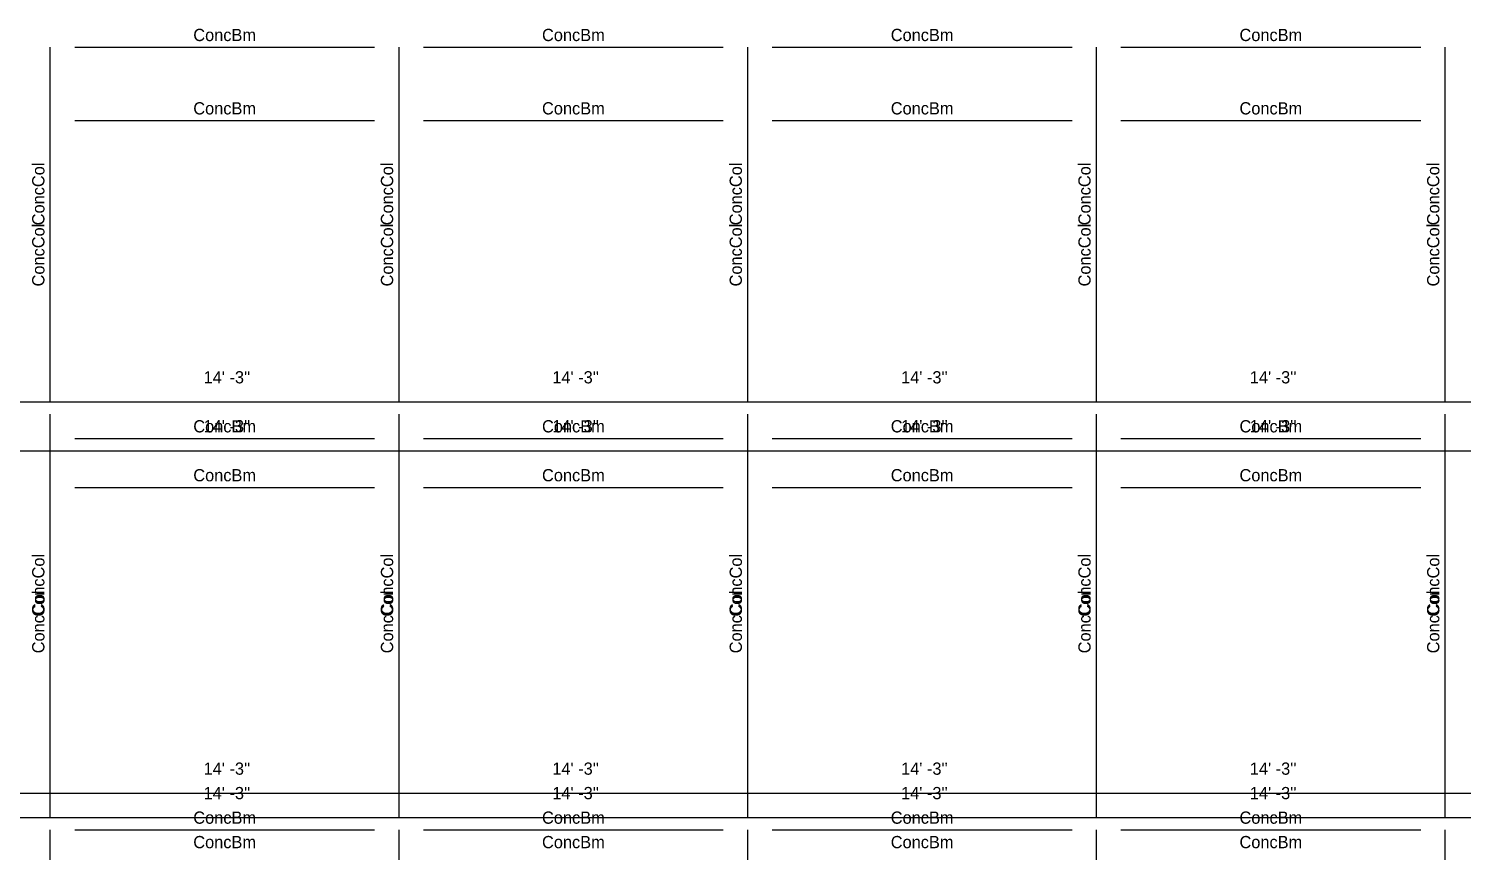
# Model space of a CAD drawing. Extents: x -38 to 2998, y -195 to 11529.
# Drawn here: x 734 to 1437, y 181 to 585 of the extents above; entities that cross this region are included whole.
import ezdxf
from ezdxf.enums import TextEntityAlignment as Align

# ---------------------------------------------------------------- set-up
doc = ezdxf.new("R2010")
doc.units = 0
doc.header["$MEASUREMENT"] = 0
doc.layers.get('0').update_dxf_attribs({"linetype": 'CONTINUOUS'})
for name, color, linetype in [('CENTERLINES', 7, 'CONTINUOUS'), ('DIMENSIONS', 4, 'CONTINUOUS'), ('TEXT', 5, 'CONTINUOUS')]:
    doc.layers.add(name, color=color, linetype=linetype)
doc.dimstyles.get("Standard").update_dxf_attribs({"dimtxt": 0.18, "dimasz": 0.18, "dimexe": 0.18, "dimexo": 0.0625, "dimgap": 0.09, "dimtad": 0, "dimtih": 1, "dimtoh": 1, "dimdec": 4, "dimzin": 0, "dimtxsty": 'STANDARD', "dimcen": 0.09, "dimazin": 3, "dimtfac": 1, "dimtdec": 4, "dimtofl": 0, "dimtmove": 0, "dimatfit": 3, "dimtolj": 1, "dimtzin": 0})

# ---------------------------------------------------------------- blocks, each defined once
blk = doc.blocks.new('*D3385')
at = {"color": 1, "linetype": 'BYBLOCK'}
for points in [[(578.73, 214.77), (577.67, 213.71), (570.25, 206.29), (569.19, 205.23)], [(749.73, 214.77), (748.67, 213.71), (741.25, 206.29), (740.19, 205.23)]]:
    blk.add_solid(points, dxfattribs=at)
at = {"layer": 'DIMENSIONS', "color": 9, "linetype": 'BYBLOCK'}
for p, q in [((573.96, 210), (573.96, 228)), ((744.96, 210), (744.96, 228))]:
    blk.add_line(p, q, dxfattribs=at)
at = {"layer": 'DIMENSIONS', "color": 0, "linetype": 'BYBLOCK'}
blk.add_line((573.96, 210), (744.96, 210), dxfattribs=at)
at = {"layer": 'DIMENSIONS', "color": 0, "linetype": 'BYBLOCK', "insert": (659.46, 222), "char_height": 6, "attachment_point": 5}
blk.add_mtext("\\A1; 14' -3''", dxfattribs=at)
blk = doc.blocks.new('*D3386')
at = {"color": 1, "linetype": 'BYBLOCK'}
for points in [[(749.73, 214.77), (748.67, 213.71), (741.25, 206.29), (740.19, 205.23)], [(920.73, 214.77), (919.67, 213.71), (912.25, 206.29), (911.19, 205.23)]]:
    blk.add_solid(points, dxfattribs=at)
at = {"layer": 'DIMENSIONS', "color": 9, "linetype": 'BYBLOCK'}
for p, q in [((744.96, 210), (744.96, 228)), ((915.96, 210), (915.96, 228))]:
    blk.add_line(p, q, dxfattribs=at)
at = {"layer": 'DIMENSIONS', "color": 0, "linetype": 'BYBLOCK'}
blk.add_line((744.96, 210), (915.96, 210), dxfattribs=at)
at = {"layer": 'DIMENSIONS', "color": 0, "linetype": 'BYBLOCK', "insert": (830.46, 222), "char_height": 6, "attachment_point": 5}
blk.add_mtext("\\A1; 14' -3''", dxfattribs=at)
blk = doc.blocks.new('*D3387')
at = {"color": 1, "linetype": 'BYBLOCK'}
for points in [[(920.73, 214.77), (919.67, 213.71), (912.25, 206.29), (911.19, 205.23)], [(1091.73, 214.77), (1090.67, 213.71), (1083.25, 206.29), (1082.19, 205.23)]]:
    blk.add_solid(points, dxfattribs=at)
at = {"layer": 'DIMENSIONS', "color": 9, "linetype": 'BYBLOCK'}
for p, q in [((915.96, 210), (915.96, 228)), ((1086.96, 210), (1086.96, 228))]:
    blk.add_line(p, q, dxfattribs=at)
at = {"layer": 'DIMENSIONS', "color": 0, "linetype": 'BYBLOCK'}
blk.add_line((915.96, 210), (1086.96, 210), dxfattribs=at)
at = {"layer": 'DIMENSIONS', "color": 0, "linetype": 'BYBLOCK', "insert": (1001.46, 222), "char_height": 6, "attachment_point": 5}
blk.add_mtext("\\A1; 14' -3''", dxfattribs=at)
blk = doc.blocks.new('*D3388')
at = {"color": 1, "linetype": 'BYBLOCK'}
for points in [[(1091.73, 214.77), (1090.67, 213.71), (1083.25, 206.29), (1082.19, 205.23)], [(1262.73, 214.77), (1261.67, 213.71), (1254.25, 206.29), (1253.19, 205.23)]]:
    blk.add_solid(points, dxfattribs=at)
at = {"layer": 'DIMENSIONS', "color": 9, "linetype": 'BYBLOCK'}
for p, q in [((1086.96, 210), (1086.96, 228)), ((1257.96, 210), (1257.96, 228))]:
    blk.add_line(p, q, dxfattribs=at)
at = {"layer": 'DIMENSIONS', "color": 0, "linetype": 'BYBLOCK'}
blk.add_line((1086.96, 210), (1257.96, 210), dxfattribs=at)
at = {"layer": 'DIMENSIONS', "color": 0, "linetype": 'BYBLOCK', "insert": (1172.46, 222), "char_height": 6, "attachment_point": 5}
blk.add_mtext("\\A1; 14' -3''", dxfattribs=at)
blk = doc.blocks.new('*D3389')
at = {"color": 1, "linetype": 'BYBLOCK'}
for points in [[(1262.73, 214.77), (1261.67, 213.71), (1254.25, 206.29), (1253.19, 205.23)], [(1433.73, 214.77), (1432.67, 213.71), (1425.25, 206.29), (1424.19, 205.23)]]:
    blk.add_solid(points, dxfattribs=at)
at = {"layer": 'DIMENSIONS', "color": 9, "linetype": 'BYBLOCK'}
for p, q in [((1257.96, 210), (1257.96, 228)), ((1428.96, 210), (1428.96, 228))]:
    blk.add_line(p, q, dxfattribs=at)
at = {"layer": 'DIMENSIONS', "color": 0, "linetype": 'BYBLOCK'}
blk.add_line((1257.96, 210), (1428.96, 210), dxfattribs=at)
at = {"layer": 'DIMENSIONS', "color": 0, "linetype": 'BYBLOCK', "insert": (1343.46, 222), "char_height": 6, "attachment_point": 5}
blk.add_mtext("\\A1; 14' -3''", dxfattribs=at)
blk = doc.blocks.new('*D3390')
at = {"color": 1, "linetype": 'BYBLOCK'}
for points in [[(1433.73, 214.77), (1432.67, 213.71), (1425.25, 206.29), (1424.19, 205.23)], [(1604.73, 214.77), (1603.67, 213.71), (1596.25, 206.29), (1595.19, 205.23)]]:
    blk.add_solid(points, dxfattribs=at)
at = {"layer": 'DIMENSIONS', "color": 9, "linetype": 'BYBLOCK'}
for p, q in [((1428.96, 210), (1428.96, 228)), ((1599.96, 210), (1599.96, 228))]:
    blk.add_line(p, q, dxfattribs=at)
at = {"layer": 'DIMENSIONS', "color": 0, "linetype": 'BYBLOCK'}
blk.add_line((1428.96, 210), (1599.96, 210), dxfattribs=at)
at = {"layer": 'DIMENSIONS', "color": 0, "linetype": 'BYBLOCK', "insert": (1514.46, 222), "char_height": 6, "attachment_point": 5}
blk.add_mtext("\\A1; 14' -3''", dxfattribs=at)
blk = doc.blocks.new('*D3406')
at = {"color": 1, "linetype": 'BYBLOCK'}
for points in [[(578.73, 406.77), (577.67, 405.71), (570.25, 398.29), (569.19, 397.23)], [(749.73, 406.77), (748.67, 405.71), (741.25, 398.29), (740.19, 397.23)]]:
    blk.add_solid(points, dxfattribs=at)
at = {"layer": 'DIMENSIONS', "color": 9, "linetype": 'BYBLOCK'}
for p, q in [((573.96, 402), (573.96, 420)), ((744.96, 402), (744.96, 420))]:
    blk.add_line(p, q, dxfattribs=at)
at = {"layer": 'DIMENSIONS', "color": 0, "linetype": 'BYBLOCK'}
blk.add_line((573.96, 402), (744.96, 402), dxfattribs=at)
at = {"layer": 'DIMENSIONS', "color": 0, "linetype": 'BYBLOCK', "insert": (659.46, 414), "char_height": 6, "attachment_point": 5}
blk.add_mtext("\\A1; 14' -3''", dxfattribs=at)
blk = doc.blocks.new('*D3407')
at = {"color": 1, "linetype": 'BYBLOCK'}
for points in [[(749.73, 406.77), (748.67, 405.71), (741.25, 398.29), (740.19, 397.23)], [(920.73, 406.77), (919.67, 405.71), (912.25, 398.29), (911.19, 397.23)]]:
    blk.add_solid(points, dxfattribs=at)
at = {"layer": 'DIMENSIONS', "color": 9, "linetype": 'BYBLOCK'}
for p, q in [((744.96, 402), (744.96, 420)), ((915.96, 402), (915.96, 420))]:
    blk.add_line(p, q, dxfattribs=at)
at = {"layer": 'DIMENSIONS', "color": 0, "linetype": 'BYBLOCK'}
blk.add_line((744.96, 402), (915.96, 402), dxfattribs=at)
at = {"layer": 'DIMENSIONS', "color": 0, "linetype": 'BYBLOCK', "insert": (830.46, 414), "char_height": 6, "attachment_point": 5}
blk.add_mtext("\\A1; 14' -3''", dxfattribs=at)
blk = doc.blocks.new('*D3408')
at = {"color": 1, "linetype": 'BYBLOCK'}
for points in [[(920.73, 406.77), (919.67, 405.71), (912.25, 398.29), (911.19, 397.23)], [(1091.73, 406.77), (1090.67, 405.71), (1083.25, 398.29), (1082.19, 397.23)]]:
    blk.add_solid(points, dxfattribs=at)
at = {"layer": 'DIMENSIONS', "color": 9, "linetype": 'BYBLOCK'}
for p, q in [((915.96, 402), (915.96, 420)), ((1086.96, 402), (1086.96, 420))]:
    blk.add_line(p, q, dxfattribs=at)
at = {"layer": 'DIMENSIONS', "color": 0, "linetype": 'BYBLOCK'}
blk.add_line((915.96, 402), (1086.96, 402), dxfattribs=at)
at = {"layer": 'DIMENSIONS', "color": 0, "linetype": 'BYBLOCK', "insert": (1001.46, 414), "char_height": 6, "attachment_point": 5}
blk.add_mtext("\\A1; 14' -3''", dxfattribs=at)
blk = doc.blocks.new('*D3409')
at = {"color": 1, "linetype": 'BYBLOCK'}
for points in [[(1091.73, 406.77), (1090.67, 405.71), (1083.25, 398.29), (1082.19, 397.23)], [(1262.73, 406.77), (1261.67, 405.71), (1254.25, 398.29), (1253.19, 397.23)]]:
    blk.add_solid(points, dxfattribs=at)
at = {"layer": 'DIMENSIONS', "color": 9, "linetype": 'BYBLOCK'}
for p, q in [((1086.96, 402), (1086.96, 420)), ((1257.96, 402), (1257.96, 420))]:
    blk.add_line(p, q, dxfattribs=at)
at = {"layer": 'DIMENSIONS', "color": 0, "linetype": 'BYBLOCK'}
blk.add_line((1086.96, 402), (1257.96, 402), dxfattribs=at)
at = {"layer": 'DIMENSIONS', "color": 0, "linetype": 'BYBLOCK', "insert": (1172.46, 414), "char_height": 6, "attachment_point": 5}
blk.add_mtext("\\A1; 14' -3''", dxfattribs=at)
blk = doc.blocks.new('*D3410')
at = {"color": 1, "linetype": 'BYBLOCK'}
for points in [[(1262.73, 406.77), (1261.67, 405.71), (1254.25, 398.29), (1253.19, 397.23)], [(1433.73, 406.77), (1432.67, 405.71), (1425.25, 398.29), (1424.19, 397.23)]]:
    blk.add_solid(points, dxfattribs=at)
at = {"layer": 'DIMENSIONS', "color": 9, "linetype": 'BYBLOCK'}
for p, q in [((1257.96, 402), (1257.96, 420)), ((1428.96, 402), (1428.96, 420))]:
    blk.add_line(p, q, dxfattribs=at)
at = {"layer": 'DIMENSIONS', "color": 0, "linetype": 'BYBLOCK'}
blk.add_line((1257.96, 402), (1428.96, 402), dxfattribs=at)
at = {"layer": 'DIMENSIONS', "color": 0, "linetype": 'BYBLOCK', "insert": (1343.46, 414), "char_height": 6, "attachment_point": 5}
blk.add_mtext("\\A1; 14' -3''", dxfattribs=at)
blk = doc.blocks.new('*D3411')
at = {"color": 1, "linetype": 'BYBLOCK'}
for points in [[(1433.73, 406.77), (1432.67, 405.71), (1425.25, 398.29), (1424.19, 397.23)], [(1604.73, 406.77), (1603.67, 405.71), (1596.25, 398.29), (1595.19, 397.23)]]:
    blk.add_solid(points, dxfattribs=at)
at = {"layer": 'DIMENSIONS', "color": 9, "linetype": 'BYBLOCK'}
for p, q in [((1428.96, 402), (1428.96, 420)), ((1599.96, 402), (1599.96, 420))]:
    blk.add_line(p, q, dxfattribs=at)
at = {"layer": 'DIMENSIONS', "color": 0, "linetype": 'BYBLOCK'}
blk.add_line((1428.96, 402), (1599.96, 402), dxfattribs=at)
at = {"layer": 'DIMENSIONS', "color": 0, "linetype": 'BYBLOCK', "insert": (1514.46, 414), "char_height": 6, "attachment_point": 5}
blk.add_mtext("\\A1; 14' -3''", dxfattribs=at)
blk = doc.blocks.new('*D3855')
at = {"color": 1, "linetype": 'BYBLOCK'}
for points in [[(578.73, 202.77), (577.67, 201.71), (570.25, 194.29), (569.19, 193.23)], [(749.73, 202.77), (748.67, 201.71), (741.25, 194.29), (740.19, 193.23)]]:
    blk.add_solid(points, dxfattribs=at)
at = {"layer": 'DIMENSIONS', "color": 9, "linetype": 'BYBLOCK'}
for p, q in [((573.96, 198), (573.96, 216)), ((744.96, 198), (744.96, 216))]:
    blk.add_line(p, q, dxfattribs=at)
at = {"layer": 'DIMENSIONS', "color": 0, "linetype": 'BYBLOCK'}
blk.add_line((573.96, 198), (744.96, 198), dxfattribs=at)
at = {"layer": 'DIMENSIONS', "color": 0, "linetype": 'BYBLOCK', "insert": (659.46, 210), "char_height": 6, "attachment_point": 5}
blk.add_mtext("\\A1; 14' -3''", dxfattribs=at)
blk = doc.blocks.new('*D3856')
at = {"color": 1, "linetype": 'BYBLOCK'}
for points in [[(749.73, 202.77), (748.67, 201.71), (741.25, 194.29), (740.19, 193.23)], [(920.73, 202.77), (919.67, 201.71), (912.25, 194.29), (911.19, 193.23)]]:
    blk.add_solid(points, dxfattribs=at)
at = {"layer": 'DIMENSIONS', "color": 9, "linetype": 'BYBLOCK'}
for p, q in [((744.96, 198), (744.96, 216)), ((915.96, 198), (915.96, 216))]:
    blk.add_line(p, q, dxfattribs=at)
at = {"layer": 'DIMENSIONS', "color": 0, "linetype": 'BYBLOCK'}
blk.add_line((744.96, 198), (915.96, 198), dxfattribs=at)
at = {"layer": 'DIMENSIONS', "color": 0, "linetype": 'BYBLOCK', "insert": (830.46, 210), "char_height": 6, "attachment_point": 5}
blk.add_mtext("\\A1; 14' -3''", dxfattribs=at)
blk = doc.blocks.new('*D3857')
at = {"color": 1, "linetype": 'BYBLOCK'}
for points in [[(920.73, 202.77), (919.67, 201.71), (912.25, 194.29), (911.19, 193.23)], [(1091.73, 202.77), (1090.67, 201.71), (1083.25, 194.29), (1082.19, 193.23)]]:
    blk.add_solid(points, dxfattribs=at)
at = {"layer": 'DIMENSIONS', "color": 9, "linetype": 'BYBLOCK'}
for p, q in [((915.96, 198), (915.96, 216)), ((1086.96, 198), (1086.96, 216))]:
    blk.add_line(p, q, dxfattribs=at)
at = {"layer": 'DIMENSIONS', "color": 0, "linetype": 'BYBLOCK'}
blk.add_line((915.96, 198), (1086.96, 198), dxfattribs=at)
at = {"layer": 'DIMENSIONS', "color": 0, "linetype": 'BYBLOCK', "insert": (1001.46, 210), "char_height": 6, "attachment_point": 5}
blk.add_mtext("\\A1; 14' -3''", dxfattribs=at)
blk = doc.blocks.new('*D3858')
at = {"color": 1, "linetype": 'BYBLOCK'}
for points in [[(1091.73, 202.77), (1090.67, 201.71), (1083.25, 194.29), (1082.19, 193.23)], [(1262.73, 202.77), (1261.67, 201.71), (1254.25, 194.29), (1253.19, 193.23)]]:
    blk.add_solid(points, dxfattribs=at)
at = {"layer": 'DIMENSIONS', "color": 9, "linetype": 'BYBLOCK'}
for p, q in [((1086.96, 198), (1086.96, 216)), ((1257.96, 198), (1257.96, 216))]:
    blk.add_line(p, q, dxfattribs=at)
at = {"layer": 'DIMENSIONS', "color": 0, "linetype": 'BYBLOCK'}
blk.add_line((1086.96, 198), (1257.96, 198), dxfattribs=at)
at = {"layer": 'DIMENSIONS', "color": 0, "linetype": 'BYBLOCK', "insert": (1172.46, 210), "char_height": 6, "attachment_point": 5}
blk.add_mtext("\\A1; 14' -3''", dxfattribs=at)
blk = doc.blocks.new('*D3859')
at = {"color": 1, "linetype": 'BYBLOCK'}
for points in [[(1262.73, 202.77), (1261.67, 201.71), (1254.25, 194.29), (1253.19, 193.23)], [(1433.73, 202.77), (1432.67, 201.71), (1425.25, 194.29), (1424.19, 193.23)]]:
    blk.add_solid(points, dxfattribs=at)
at = {"layer": 'DIMENSIONS', "color": 9, "linetype": 'BYBLOCK'}
for p, q in [((1257.96, 198), (1257.96, 216)), ((1428.96, 198), (1428.96, 216))]:
    blk.add_line(p, q, dxfattribs=at)
at = {"layer": 'DIMENSIONS', "color": 0, "linetype": 'BYBLOCK'}
blk.add_line((1257.96, 198), (1428.96, 198), dxfattribs=at)
at = {"layer": 'DIMENSIONS', "color": 0, "linetype": 'BYBLOCK', "insert": (1343.46, 210), "char_height": 6, "attachment_point": 5}
blk.add_mtext("\\A1; 14' -3''", dxfattribs=at)
blk = doc.blocks.new('*D3860')
at = {"color": 1, "linetype": 'BYBLOCK'}
for points in [[(1433.73, 202.77), (1432.67, 201.71), (1425.25, 194.29), (1424.19, 193.23)], [(1604.73, 202.77), (1603.67, 201.71), (1596.25, 194.29), (1595.19, 193.23)]]:
    blk.add_solid(points, dxfattribs=at)
at = {"layer": 'DIMENSIONS', "color": 9, "linetype": 'BYBLOCK'}
for p, q in [((1428.96, 198), (1428.96, 216)), ((1599.96, 198), (1599.96, 216))]:
    blk.add_line(p, q, dxfattribs=at)
at = {"layer": 'DIMENSIONS', "color": 0, "linetype": 'BYBLOCK'}
blk.add_line((1428.96, 198), (1599.96, 198), dxfattribs=at)
at = {"layer": 'DIMENSIONS', "color": 0, "linetype": 'BYBLOCK', "insert": (1514.46, 210), "char_height": 6, "attachment_point": 5}
blk.add_mtext("\\A1; 14' -3''", dxfattribs=at)
blk = doc.blocks.new('*D3876')
at = {"color": 1, "linetype": 'BYBLOCK'}
for points in [[(578.73, 382.77), (577.67, 381.71), (570.25, 374.29), (569.19, 373.23)], [(749.73, 382.77), (748.67, 381.71), (741.25, 374.29), (740.19, 373.23)]]:
    blk.add_solid(points, dxfattribs=at)
at = {"layer": 'DIMENSIONS', "color": 9, "linetype": 'BYBLOCK'}
for p, q in [((573.96, 378), (573.96, 396)), ((744.96, 378), (744.96, 396))]:
    blk.add_line(p, q, dxfattribs=at)
at = {"layer": 'DIMENSIONS', "color": 0, "linetype": 'BYBLOCK'}
blk.add_line((573.96, 378), (744.96, 378), dxfattribs=at)
at = {"layer": 'DIMENSIONS', "color": 0, "linetype": 'BYBLOCK', "insert": (659.46, 390), "char_height": 6, "attachment_point": 5}
blk.add_mtext("\\A1; 14' -3''", dxfattribs=at)
blk = doc.blocks.new('*D3877')
at = {"color": 1, "linetype": 'BYBLOCK'}
for points in [[(749.73, 382.77), (748.67, 381.71), (741.25, 374.29), (740.19, 373.23)], [(920.73, 382.77), (919.67, 381.71), (912.25, 374.29), (911.19, 373.23)]]:
    blk.add_solid(points, dxfattribs=at)
at = {"layer": 'DIMENSIONS', "color": 9, "linetype": 'BYBLOCK'}
for p, q in [((744.96, 378), (744.96, 396)), ((915.96, 378), (915.96, 396))]:
    blk.add_line(p, q, dxfattribs=at)
at = {"layer": 'DIMENSIONS', "color": 0, "linetype": 'BYBLOCK'}
blk.add_line((744.96, 378), (915.96, 378), dxfattribs=at)
at = {"layer": 'DIMENSIONS', "color": 0, "linetype": 'BYBLOCK', "insert": (830.46, 390), "char_height": 6, "attachment_point": 5}
blk.add_mtext("\\A1; 14' -3''", dxfattribs=at)
blk = doc.blocks.new('*D3878')
at = {"color": 1, "linetype": 'BYBLOCK'}
for points in [[(920.73, 382.77), (919.67, 381.71), (912.25, 374.29), (911.19, 373.23)], [(1091.73, 382.77), (1090.67, 381.71), (1083.25, 374.29), (1082.19, 373.23)]]:
    blk.add_solid(points, dxfattribs=at)
at = {"layer": 'DIMENSIONS', "color": 9, "linetype": 'BYBLOCK'}
for p, q in [((915.96, 378), (915.96, 396)), ((1086.96, 378), (1086.96, 396))]:
    blk.add_line(p, q, dxfattribs=at)
at = {"layer": 'DIMENSIONS', "color": 0, "linetype": 'BYBLOCK'}
blk.add_line((915.96, 378), (1086.96, 378), dxfattribs=at)
at = {"layer": 'DIMENSIONS', "color": 0, "linetype": 'BYBLOCK', "insert": (1001.46, 390), "char_height": 6, "attachment_point": 5}
blk.add_mtext("\\A1; 14' -3''", dxfattribs=at)
blk = doc.blocks.new('*D3879')
at = {"color": 1, "linetype": 'BYBLOCK'}
for points in [[(1091.73, 382.77), (1090.67, 381.71), (1083.25, 374.29), (1082.19, 373.23)], [(1262.73, 382.77), (1261.67, 381.71), (1254.25, 374.29), (1253.19, 373.23)]]:
    blk.add_solid(points, dxfattribs=at)
at = {"layer": 'DIMENSIONS', "color": 9, "linetype": 'BYBLOCK'}
for p, q in [((1086.96, 378), (1086.96, 396)), ((1257.96, 378), (1257.96, 396))]:
    blk.add_line(p, q, dxfattribs=at)
at = {"layer": 'DIMENSIONS', "color": 0, "linetype": 'BYBLOCK'}
blk.add_line((1086.96, 378), (1257.96, 378), dxfattribs=at)
at = {"layer": 'DIMENSIONS', "color": 0, "linetype": 'BYBLOCK', "insert": (1172.46, 390), "char_height": 6, "attachment_point": 5}
blk.add_mtext("\\A1; 14' -3''", dxfattribs=at)
blk = doc.blocks.new('*D3880')
at = {"color": 1, "linetype": 'BYBLOCK'}
for points in [[(1262.73, 382.77), (1261.67, 381.71), (1254.25, 374.29), (1253.19, 373.23)], [(1433.73, 382.77), (1432.67, 381.71), (1425.25, 374.29), (1424.19, 373.23)]]:
    blk.add_solid(points, dxfattribs=at)
at = {"layer": 'DIMENSIONS', "color": 9, "linetype": 'BYBLOCK'}
for p, q in [((1257.96, 378), (1257.96, 396)), ((1428.96, 378), (1428.96, 396))]:
    blk.add_line(p, q, dxfattribs=at)
at = {"layer": 'DIMENSIONS', "color": 0, "linetype": 'BYBLOCK'}
blk.add_line((1257.96, 378), (1428.96, 378), dxfattribs=at)
at = {"layer": 'DIMENSIONS', "color": 0, "linetype": 'BYBLOCK', "insert": (1343.46, 390), "char_height": 6, "attachment_point": 5}
blk.add_mtext("\\A1; 14' -3''", dxfattribs=at)
blk = doc.blocks.new('*D3881')
at = {"color": 1, "linetype": 'BYBLOCK'}
for points in [[(1433.73, 382.77), (1432.67, 381.71), (1425.25, 374.29), (1424.19, 373.23)], [(1604.73, 382.77), (1603.67, 381.71), (1596.25, 374.29), (1595.19, 373.23)]]:
    blk.add_solid(points, dxfattribs=at)
at = {"layer": 'DIMENSIONS', "color": 9, "linetype": 'BYBLOCK'}
for p, q in [((1428.96, 378), (1428.96, 396)), ((1599.96, 378), (1599.96, 396))]:
    blk.add_line(p, q, dxfattribs=at)
at = {"layer": 'DIMENSIONS', "color": 0, "linetype": 'BYBLOCK'}
blk.add_line((1428.96, 378), (1599.96, 378), dxfattribs=at)
at = {"layer": 'DIMENSIONS', "color": 0, "linetype": 'BYBLOCK', "insert": (1514.46, 390), "char_height": 6, "attachment_point": 5}
blk.add_mtext("\\A1; 14' -3''", dxfattribs=at)
blk = doc.blocks.new('*D4325')
at = {"color": 1, "linetype": 'BYBLOCK'}
for points in [[(578.73, 202.77), (577.67, 201.71), (570.25, 194.29), (569.19, 193.23)], [(749.73, 202.77), (748.67, 201.71), (741.25, 194.29), (740.19, 193.23)]]:
    blk.add_solid(points, dxfattribs=at)
at = {"layer": 'DIMENSIONS', "color": 9, "linetype": 'BYBLOCK'}
for p, q in [((573.96, 198), (573.96, 216)), ((744.96, 198), (744.96, 216))]:
    blk.add_line(p, q, dxfattribs=at)
at = {"layer": 'DIMENSIONS', "color": 0, "linetype": 'BYBLOCK'}
blk.add_line((573.96, 198), (744.96, 198), dxfattribs=at)
at = {"layer": 'DIMENSIONS', "color": 0, "linetype": 'BYBLOCK', "insert": (659.46, 210), "char_height": 6, "attachment_point": 5}
blk.add_mtext("\\A1; 14' -3''", dxfattribs=at)
blk = doc.blocks.new('*D4326')
at = {"color": 1, "linetype": 'BYBLOCK'}
for points in [[(749.73, 202.77), (748.67, 201.71), (741.25, 194.29), (740.19, 193.23)], [(920.73, 202.77), (919.67, 201.71), (912.25, 194.29), (911.19, 193.23)]]:
    blk.add_solid(points, dxfattribs=at)
at = {"layer": 'DIMENSIONS', "color": 9, "linetype": 'BYBLOCK'}
for p, q in [((744.96, 198), (744.96, 216)), ((915.96, 198), (915.96, 216))]:
    blk.add_line(p, q, dxfattribs=at)
at = {"layer": 'DIMENSIONS', "color": 0, "linetype": 'BYBLOCK'}
blk.add_line((744.96, 198), (915.96, 198), dxfattribs=at)
at = {"layer": 'DIMENSIONS', "color": 0, "linetype": 'BYBLOCK', "insert": (830.46, 210), "char_height": 6, "attachment_point": 5}
blk.add_mtext("\\A1; 14' -3''", dxfattribs=at)
blk = doc.blocks.new('*D4327')
at = {"color": 1, "linetype": 'BYBLOCK'}
for points in [[(920.73, 202.77), (919.67, 201.71), (912.25, 194.29), (911.19, 193.23)], [(1091.73, 202.77), (1090.67, 201.71), (1083.25, 194.29), (1082.19, 193.23)]]:
    blk.add_solid(points, dxfattribs=at)
at = {"layer": 'DIMENSIONS', "color": 9, "linetype": 'BYBLOCK'}
for p, q in [((915.96, 198), (915.96, 216)), ((1086.96, 198), (1086.96, 216))]:
    blk.add_line(p, q, dxfattribs=at)
at = {"layer": 'DIMENSIONS', "color": 0, "linetype": 'BYBLOCK'}
blk.add_line((915.96, 198), (1086.96, 198), dxfattribs=at)
at = {"layer": 'DIMENSIONS', "color": 0, "linetype": 'BYBLOCK', "insert": (1001.46, 210), "char_height": 6, "attachment_point": 5}
blk.add_mtext("\\A1; 14' -3''", dxfattribs=at)
blk = doc.blocks.new('*D4328')
at = {"color": 1, "linetype": 'BYBLOCK'}
for points in [[(1091.73, 202.77), (1090.67, 201.71), (1083.25, 194.29), (1082.19, 193.23)], [(1262.73, 202.77), (1261.67, 201.71), (1254.25, 194.29), (1253.19, 193.23)]]:
    blk.add_solid(points, dxfattribs=at)
at = {"layer": 'DIMENSIONS', "color": 9, "linetype": 'BYBLOCK'}
for p, q in [((1086.96, 198), (1086.96, 216)), ((1257.96, 198), (1257.96, 216))]:
    blk.add_line(p, q, dxfattribs=at)
at = {"layer": 'DIMENSIONS', "color": 0, "linetype": 'BYBLOCK'}
blk.add_line((1086.96, 198), (1257.96, 198), dxfattribs=at)
at = {"layer": 'DIMENSIONS', "color": 0, "linetype": 'BYBLOCK', "insert": (1172.46, 210), "char_height": 6, "attachment_point": 5}
blk.add_mtext("\\A1; 14' -3''", dxfattribs=at)
blk = doc.blocks.new('*D4329')
at = {"color": 1, "linetype": 'BYBLOCK'}
for points in [[(1262.73, 202.77), (1261.67, 201.71), (1254.25, 194.29), (1253.19, 193.23)], [(1433.73, 202.77), (1432.67, 201.71), (1425.25, 194.29), (1424.19, 193.23)]]:
    blk.add_solid(points, dxfattribs=at)
at = {"layer": 'DIMENSIONS', "color": 9, "linetype": 'BYBLOCK'}
for p, q in [((1257.96, 198), (1257.96, 216)), ((1428.96, 198), (1428.96, 216))]:
    blk.add_line(p, q, dxfattribs=at)
at = {"layer": 'DIMENSIONS', "color": 0, "linetype": 'BYBLOCK'}
blk.add_line((1257.96, 198), (1428.96, 198), dxfattribs=at)
at = {"layer": 'DIMENSIONS', "color": 0, "linetype": 'BYBLOCK', "insert": (1343.46, 210), "char_height": 6, "attachment_point": 5}
blk.add_mtext("\\A1; 14' -3''", dxfattribs=at)
blk = doc.blocks.new('*D4330')
at = {"color": 1, "linetype": 'BYBLOCK'}
for points in [[(1433.73, 202.77), (1432.67, 201.71), (1425.25, 194.29), (1424.19, 193.23)], [(1604.73, 202.77), (1603.67, 201.71), (1596.25, 194.29), (1595.19, 193.23)]]:
    blk.add_solid(points, dxfattribs=at)
at = {"layer": 'DIMENSIONS', "color": 9, "linetype": 'BYBLOCK'}
for p, q in [((1428.96, 198), (1428.96, 216)), ((1599.96, 198), (1599.96, 216))]:
    blk.add_line(p, q, dxfattribs=at)
at = {"layer": 'DIMENSIONS', "color": 0, "linetype": 'BYBLOCK'}
blk.add_line((1428.96, 198), (1599.96, 198), dxfattribs=at)
at = {"layer": 'DIMENSIONS', "color": 0, "linetype": 'BYBLOCK', "insert": (1514.46, 210), "char_height": 6, "attachment_point": 5}
blk.add_mtext("\\A1; 14' -3''", dxfattribs=at)
blk = doc.blocks.new('*D4346')
at = {"color": 1, "linetype": 'BYBLOCK'}
for points in [[(578.73, 382.77), (577.67, 381.71), (570.25, 374.29), (569.19, 373.23)], [(749.73, 382.77), (748.67, 381.71), (741.25, 374.29), (740.19, 373.23)]]:
    blk.add_solid(points, dxfattribs=at)
at = {"layer": 'DIMENSIONS', "color": 9, "linetype": 'BYBLOCK'}
for p, q in [((573.96, 378), (573.96, 396)), ((744.96, 378), (744.96, 396))]:
    blk.add_line(p, q, dxfattribs=at)
at = {"layer": 'DIMENSIONS', "color": 0, "linetype": 'BYBLOCK'}
blk.add_line((573.96, 378), (744.96, 378), dxfattribs=at)
at = {"layer": 'DIMENSIONS', "color": 0, "linetype": 'BYBLOCK', "insert": (659.46, 390), "char_height": 6, "attachment_point": 5}
blk.add_mtext("\\A1; 14' -3''", dxfattribs=at)
blk = doc.blocks.new('*D4347')
at = {"color": 1, "linetype": 'BYBLOCK'}
for points in [[(749.73, 382.77), (748.67, 381.71), (741.25, 374.29), (740.19, 373.23)], [(920.73, 382.77), (919.67, 381.71), (912.25, 374.29), (911.19, 373.23)]]:
    blk.add_solid(points, dxfattribs=at)
at = {"layer": 'DIMENSIONS', "color": 9, "linetype": 'BYBLOCK'}
for p, q in [((744.96, 378), (744.96, 396)), ((915.96, 378), (915.96, 396))]:
    blk.add_line(p, q, dxfattribs=at)
at = {"layer": 'DIMENSIONS', "color": 0, "linetype": 'BYBLOCK'}
blk.add_line((744.96, 378), (915.96, 378), dxfattribs=at)
at = {"layer": 'DIMENSIONS', "color": 0, "linetype": 'BYBLOCK', "insert": (830.46, 390), "char_height": 6, "attachment_point": 5}
blk.add_mtext("\\A1; 14' -3''", dxfattribs=at)
blk = doc.blocks.new('*D4348')
at = {"color": 1, "linetype": 'BYBLOCK'}
for points in [[(920.73, 382.77), (919.67, 381.71), (912.25, 374.29), (911.19, 373.23)], [(1091.73, 382.77), (1090.67, 381.71), (1083.25, 374.29), (1082.19, 373.23)]]:
    blk.add_solid(points, dxfattribs=at)
at = {"layer": 'DIMENSIONS', "color": 9, "linetype": 'BYBLOCK'}
for p, q in [((915.96, 378), (915.96, 396)), ((1086.96, 378), (1086.96, 396))]:
    blk.add_line(p, q, dxfattribs=at)
at = {"layer": 'DIMENSIONS', "color": 0, "linetype": 'BYBLOCK'}
blk.add_line((915.96, 378), (1086.96, 378), dxfattribs=at)
at = {"layer": 'DIMENSIONS', "color": 0, "linetype": 'BYBLOCK', "insert": (1001.46, 390), "char_height": 6, "attachment_point": 5}
blk.add_mtext("\\A1; 14' -3''", dxfattribs=at)
blk = doc.blocks.new('*D4349')
at = {"color": 1, "linetype": 'BYBLOCK'}
for points in [[(1091.73, 382.77), (1090.67, 381.71), (1083.25, 374.29), (1082.19, 373.23)], [(1262.73, 382.77), (1261.67, 381.71), (1254.25, 374.29), (1253.19, 373.23)]]:
    blk.add_solid(points, dxfattribs=at)
at = {"layer": 'DIMENSIONS', "color": 9, "linetype": 'BYBLOCK'}
for p, q in [((1086.96, 378), (1086.96, 396)), ((1257.96, 378), (1257.96, 396))]:
    blk.add_line(p, q, dxfattribs=at)
at = {"layer": 'DIMENSIONS', "color": 0, "linetype": 'BYBLOCK'}
blk.add_line((1086.96, 378), (1257.96, 378), dxfattribs=at)
at = {"layer": 'DIMENSIONS', "color": 0, "linetype": 'BYBLOCK', "insert": (1172.46, 390), "char_height": 6, "attachment_point": 5}
blk.add_mtext("\\A1; 14' -3''", dxfattribs=at)
blk = doc.blocks.new('*D4350')
at = {"color": 1, "linetype": 'BYBLOCK'}
for points in [[(1262.73, 382.77), (1261.67, 381.71), (1254.25, 374.29), (1253.19, 373.23)], [(1433.73, 382.77), (1432.67, 381.71), (1425.25, 374.29), (1424.19, 373.23)]]:
    blk.add_solid(points, dxfattribs=at)
at = {"layer": 'DIMENSIONS', "color": 9, "linetype": 'BYBLOCK'}
for p, q in [((1257.96, 378), (1257.96, 396)), ((1428.96, 378), (1428.96, 396))]:
    blk.add_line(p, q, dxfattribs=at)
at = {"layer": 'DIMENSIONS', "color": 0, "linetype": 'BYBLOCK'}
blk.add_line((1257.96, 378), (1428.96, 378), dxfattribs=at)
at = {"layer": 'DIMENSIONS', "color": 0, "linetype": 'BYBLOCK', "insert": (1343.46, 390), "char_height": 6, "attachment_point": 5}
blk.add_mtext("\\A1; 14' -3''", dxfattribs=at)
blk = doc.blocks.new('*D4351')
at = {"color": 1, "linetype": 'BYBLOCK'}
for points in [[(1433.73, 382.77), (1432.67, 381.71), (1425.25, 374.29), (1424.19, 373.23)], [(1604.73, 382.77), (1603.67, 381.71), (1596.25, 374.29), (1595.19, 373.23)]]:
    blk.add_solid(points, dxfattribs=at)
at = {"layer": 'DIMENSIONS', "color": 9, "linetype": 'BYBLOCK'}
for p, q in [((1428.96, 378), (1428.96, 396)), ((1599.96, 378), (1599.96, 396))]:
    blk.add_line(p, q, dxfattribs=at)
at = {"layer": 'DIMENSIONS', "color": 0, "linetype": 'BYBLOCK'}
blk.add_line((1428.96, 378), (1599.96, 378), dxfattribs=at)
at = {"layer": 'DIMENSIONS', "color": 0, "linetype": 'BYBLOCK', "insert": (1514.46, 390), "char_height": 6, "attachment_point": 5}
blk.add_mtext("\\A1; 14' -3''", dxfattribs=at)
blk = doc.blocks.new('*D4795')
at = {"color": 1, "linetype": 'BYBLOCK'}
for points in [[(578.73, 202.77), (577.67, 201.71), (570.25, 194.29), (569.19, 193.23)], [(749.73, 202.77), (748.67, 201.71), (741.25, 194.29), (740.19, 193.23)]]:
    blk.add_solid(points, dxfattribs=at)
at = {"layer": 'DIMENSIONS', "color": 9, "linetype": 'BYBLOCK'}
for p, q in [((573.96, 198), (573.96, 216)), ((744.96, 198), (744.96, 216))]:
    blk.add_line(p, q, dxfattribs=at)
at = {"layer": 'DIMENSIONS', "color": 0, "linetype": 'BYBLOCK'}
blk.add_line((573.96, 198), (744.96, 198), dxfattribs=at)
at = {"layer": 'DIMENSIONS', "color": 0, "linetype": 'BYBLOCK', "insert": (659.46, 210), "char_height": 6, "attachment_point": 5}
blk.add_mtext("\\A1; 14' -3''", dxfattribs=at)
blk = doc.blocks.new('*D4796')
at = {"color": 1, "linetype": 'BYBLOCK'}
for points in [[(749.73, 202.77), (748.67, 201.71), (741.25, 194.29), (740.19, 193.23)], [(920.73, 202.77), (919.67, 201.71), (912.25, 194.29), (911.19, 193.23)]]:
    blk.add_solid(points, dxfattribs=at)
at = {"layer": 'DIMENSIONS', "color": 9, "linetype": 'BYBLOCK'}
for p, q in [((744.96, 198), (744.96, 216)), ((915.96, 198), (915.96, 216))]:
    blk.add_line(p, q, dxfattribs=at)
at = {"layer": 'DIMENSIONS', "color": 0, "linetype": 'BYBLOCK'}
blk.add_line((744.96, 198), (915.96, 198), dxfattribs=at)
at = {"layer": 'DIMENSIONS', "color": 0, "linetype": 'BYBLOCK', "insert": (830.46, 210), "char_height": 6, "attachment_point": 5}
blk.add_mtext("\\A1; 14' -3''", dxfattribs=at)
blk = doc.blocks.new('*D4797')
at = {"color": 1, "linetype": 'BYBLOCK'}
for points in [[(920.73, 202.77), (919.67, 201.71), (912.25, 194.29), (911.19, 193.23)], [(1091.73, 202.77), (1090.67, 201.71), (1083.25, 194.29), (1082.19, 193.23)]]:
    blk.add_solid(points, dxfattribs=at)
at = {"layer": 'DIMENSIONS', "color": 9, "linetype": 'BYBLOCK'}
for p, q in [((915.96, 198), (915.96, 216)), ((1086.96, 198), (1086.96, 216))]:
    blk.add_line(p, q, dxfattribs=at)
at = {"layer": 'DIMENSIONS', "color": 0, "linetype": 'BYBLOCK'}
blk.add_line((915.96, 198), (1086.96, 198), dxfattribs=at)
at = {"layer": 'DIMENSIONS', "color": 0, "linetype": 'BYBLOCK', "insert": (1001.46, 210), "char_height": 6, "attachment_point": 5}
blk.add_mtext("\\A1; 14' -3''", dxfattribs=at)
blk = doc.blocks.new('*D4798')
at = {"color": 1, "linetype": 'BYBLOCK'}
for points in [[(1091.73, 202.77), (1090.67, 201.71), (1083.25, 194.29), (1082.19, 193.23)], [(1262.73, 202.77), (1261.67, 201.71), (1254.25, 194.29), (1253.19, 193.23)]]:
    blk.add_solid(points, dxfattribs=at)
at = {"layer": 'DIMENSIONS', "color": 9, "linetype": 'BYBLOCK'}
for p, q in [((1086.96, 198), (1086.96, 216)), ((1257.96, 198), (1257.96, 216))]:
    blk.add_line(p, q, dxfattribs=at)
at = {"layer": 'DIMENSIONS', "color": 0, "linetype": 'BYBLOCK'}
blk.add_line((1086.96, 198), (1257.96, 198), dxfattribs=at)
at = {"layer": 'DIMENSIONS', "color": 0, "linetype": 'BYBLOCK', "insert": (1172.46, 210), "char_height": 6, "attachment_point": 5}
blk.add_mtext("\\A1; 14' -3''", dxfattribs=at)
blk = doc.blocks.new('*D4799')
at = {"color": 1, "linetype": 'BYBLOCK'}
for points in [[(1262.73, 202.77), (1261.67, 201.71), (1254.25, 194.29), (1253.19, 193.23)], [(1433.73, 202.77), (1432.67, 201.71), (1425.25, 194.29), (1424.19, 193.23)]]:
    blk.add_solid(points, dxfattribs=at)
at = {"layer": 'DIMENSIONS', "color": 9, "linetype": 'BYBLOCK'}
for p, q in [((1257.96, 198), (1257.96, 216)), ((1428.96, 198), (1428.96, 216))]:
    blk.add_line(p, q, dxfattribs=at)
at = {"layer": 'DIMENSIONS', "color": 0, "linetype": 'BYBLOCK'}
blk.add_line((1257.96, 198), (1428.96, 198), dxfattribs=at)
at = {"layer": 'DIMENSIONS', "color": 0, "linetype": 'BYBLOCK', "insert": (1343.46, 210), "char_height": 6, "attachment_point": 5}
blk.add_mtext("\\A1; 14' -3''", dxfattribs=at)
blk = doc.blocks.new('*D4800')
at = {"color": 1, "linetype": 'BYBLOCK'}
for points in [[(1433.73, 202.77), (1432.67, 201.71), (1425.25, 194.29), (1424.19, 193.23)], [(1604.73, 202.77), (1603.67, 201.71), (1596.25, 194.29), (1595.19, 193.23)]]:
    blk.add_solid(points, dxfattribs=at)
at = {"layer": 'DIMENSIONS', "color": 9, "linetype": 'BYBLOCK'}
for p, q in [((1428.96, 198), (1428.96, 216)), ((1599.96, 198), (1599.96, 216))]:
    blk.add_line(p, q, dxfattribs=at)
at = {"layer": 'DIMENSIONS', "color": 0, "linetype": 'BYBLOCK'}
blk.add_line((1428.96, 198), (1599.96, 198), dxfattribs=at)
at = {"layer": 'DIMENSIONS', "color": 0, "linetype": 'BYBLOCK', "insert": (1514.46, 210), "char_height": 6, "attachment_point": 5}
blk.add_mtext("\\A1; 14' -3''", dxfattribs=at)
blk = doc.blocks.new('*D4816')
at = {"color": 1, "linetype": 'BYBLOCK'}
for points in [[(578.73, 382.77), (577.67, 381.71), (570.25, 374.29), (569.19, 373.23)], [(749.73, 382.77), (748.67, 381.71), (741.25, 374.29), (740.19, 373.23)]]:
    blk.add_solid(points, dxfattribs=at)
at = {"layer": 'DIMENSIONS', "color": 9, "linetype": 'BYBLOCK'}
for p, q in [((573.96, 378), (573.96, 396)), ((744.96, 378), (744.96, 396))]:
    blk.add_line(p, q, dxfattribs=at)
at = {"layer": 'DIMENSIONS', "color": 0, "linetype": 'BYBLOCK'}
blk.add_line((573.96, 378), (744.96, 378), dxfattribs=at)
at = {"layer": 'DIMENSIONS', "color": 0, "linetype": 'BYBLOCK', "insert": (659.46, 390), "char_height": 6, "attachment_point": 5}
blk.add_mtext("\\A1; 14' -3''", dxfattribs=at)
blk = doc.blocks.new('*D4817')
at = {"color": 1, "linetype": 'BYBLOCK'}
for points in [[(749.73, 382.77), (748.67, 381.71), (741.25, 374.29), (740.19, 373.23)], [(920.73, 382.77), (919.67, 381.71), (912.25, 374.29), (911.19, 373.23)]]:
    blk.add_solid(points, dxfattribs=at)
at = {"layer": 'DIMENSIONS', "color": 9, "linetype": 'BYBLOCK'}
for p, q in [((744.96, 378), (744.96, 396)), ((915.96, 378), (915.96, 396))]:
    blk.add_line(p, q, dxfattribs=at)
at = {"layer": 'DIMENSIONS', "color": 0, "linetype": 'BYBLOCK'}
blk.add_line((744.96, 378), (915.96, 378), dxfattribs=at)
at = {"layer": 'DIMENSIONS', "color": 0, "linetype": 'BYBLOCK', "insert": (830.46, 390), "char_height": 6, "attachment_point": 5}
blk.add_mtext("\\A1; 14' -3''", dxfattribs=at)
blk = doc.blocks.new('*D4818')
at = {"color": 1, "linetype": 'BYBLOCK'}
for points in [[(920.73, 382.77), (919.67, 381.71), (912.25, 374.29), (911.19, 373.23)], [(1091.73, 382.77), (1090.67, 381.71), (1083.25, 374.29), (1082.19, 373.23)]]:
    blk.add_solid(points, dxfattribs=at)
at = {"layer": 'DIMENSIONS', "color": 9, "linetype": 'BYBLOCK'}
for p, q in [((915.96, 378), (915.96, 396)), ((1086.96, 378), (1086.96, 396))]:
    blk.add_line(p, q, dxfattribs=at)
at = {"layer": 'DIMENSIONS', "color": 0, "linetype": 'BYBLOCK'}
blk.add_line((915.96, 378), (1086.96, 378), dxfattribs=at)
at = {"layer": 'DIMENSIONS', "color": 0, "linetype": 'BYBLOCK', "insert": (1001.46, 390), "char_height": 6, "attachment_point": 5}
blk.add_mtext("\\A1; 14' -3''", dxfattribs=at)
blk = doc.blocks.new('*D4819')
at = {"color": 1, "linetype": 'BYBLOCK'}
for points in [[(1091.73, 382.77), (1090.67, 381.71), (1083.25, 374.29), (1082.19, 373.23)], [(1262.73, 382.77), (1261.67, 381.71), (1254.25, 374.29), (1253.19, 373.23)]]:
    blk.add_solid(points, dxfattribs=at)
at = {"layer": 'DIMENSIONS', "color": 9, "linetype": 'BYBLOCK'}
for p, q in [((1086.96, 378), (1086.96, 396)), ((1257.96, 378), (1257.96, 396))]:
    blk.add_line(p, q, dxfattribs=at)
at = {"layer": 'DIMENSIONS', "color": 0, "linetype": 'BYBLOCK'}
blk.add_line((1086.96, 378), (1257.96, 378), dxfattribs=at)
at = {"layer": 'DIMENSIONS', "color": 0, "linetype": 'BYBLOCK', "insert": (1172.46, 390), "char_height": 6, "attachment_point": 5}
blk.add_mtext("\\A1; 14' -3''", dxfattribs=at)
blk = doc.blocks.new('*D4820')
at = {"color": 1, "linetype": 'BYBLOCK'}
for points in [[(1262.73, 382.77), (1261.67, 381.71), (1254.25, 374.29), (1253.19, 373.23)], [(1433.73, 382.77), (1432.67, 381.71), (1425.25, 374.29), (1424.19, 373.23)]]:
    blk.add_solid(points, dxfattribs=at)
at = {"layer": 'DIMENSIONS', "color": 9, "linetype": 'BYBLOCK'}
for p, q in [((1257.96, 378), (1257.96, 396)), ((1428.96, 378), (1428.96, 396))]:
    blk.add_line(p, q, dxfattribs=at)
at = {"layer": 'DIMENSIONS', "color": 0, "linetype": 'BYBLOCK'}
blk.add_line((1257.96, 378), (1428.96, 378), dxfattribs=at)
at = {"layer": 'DIMENSIONS', "color": 0, "linetype": 'BYBLOCK', "insert": (1343.46, 390), "char_height": 6, "attachment_point": 5}
blk.add_mtext("\\A1; 14' -3''", dxfattribs=at)
blk = doc.blocks.new('*D4821')
at = {"color": 1, "linetype": 'BYBLOCK'}
for points in [[(1433.73, 382.77), (1432.67, 381.71), (1425.25, 374.29), (1424.19, 373.23)], [(1604.73, 382.77), (1603.67, 381.71), (1596.25, 374.29), (1595.19, 373.23)]]:
    blk.add_solid(points, dxfattribs=at)
at = {"layer": 'DIMENSIONS', "color": 9, "linetype": 'BYBLOCK'}
for p, q in [((1428.96, 378), (1428.96, 396)), ((1599.96, 378), (1599.96, 396))]:
    blk.add_line(p, q, dxfattribs=at)
at = {"layer": 'DIMENSIONS', "color": 0, "linetype": 'BYBLOCK'}
blk.add_line((1428.96, 378), (1599.96, 378), dxfattribs=at)
at = {"layer": 'DIMENSIONS', "color": 0, "linetype": 'BYBLOCK', "insert": (1514.46, 390), "char_height": 6, "attachment_point": 5}
blk.add_mtext("\\A1; 14' -3''", dxfattribs=at)

msp = doc.modelspace()

# ---------------------------------------------------------------- linework, layer by layer
at = {"layer": 'CENTERLINES', "color": 0, "linetype": 'CONTINUOUS'}
for p, q in [((744.96, 432), (744.96, 576)), ((756.96, 576), (903.96, 576)), ((915.96, 432), (915.96, 576)), ((927.96, 576), (1074.96, 576)), ((1086.96, 432), (1086.96, 576)), ((1098.96, 576), (1245.96, 576)), ((1257.96, 432), (1257.96, 576)), ((1269.96, 576), (1416.96, 576)), ((1428.96, 432), (1428.96, 576)), ((744.96, 408), (744.96, 540)), ((744.96, 408), (744.96, 540)), ((744.96, 408), (744.96, 540)), ((756.96, 540), (903.96, 540)), ((756.96, 540), (903.96, 540)), ((756.96, 540), (903.96, 540)), ((915.96, 408), (915.96, 540)), ((915.96, 408), (915.96, 540)), ((915.96, 408), (915.96, 540)), ((927.96, 540), (1074.96, 540)), ((927.96, 540), (1074.96, 540)), ((927.96, 540), (1074.96, 540)), ((1086.96, 408), (1086.96, 540)), ((1086.96, 408), (1086.96, 540)), ((1086.96, 408), (1086.96, 540)), ((1098.96, 540), (1245.96, 540)), ((1098.96, 540), (1245.96, 540)), ((1098.96, 540), (1245.96, 540)), ((1257.96, 408), (1257.96, 540)), ((1257.96, 408), (1257.96, 540)), ((1257.96, 408), (1257.96, 540)), ((1269.96, 540), (1416.96, 540)), ((1269.96, 540), (1416.96, 540)), ((1269.96, 540), (1416.96, 540)), ((1428.96, 408), (1428.96, 540)), ((1428.96, 408), (1428.96, 540)), ((1428.96, 408), (1428.96, 540)), ((744.96, 240), (744.96, 384)), ((756.96, 384), (903.96, 384)), ((915.96, 240), (915.96, 384)), ((927.96, 384), (1074.96, 384)), ((1086.96, 240), (1086.96, 384)), ((1098.96, 384), (1245.96, 384)), ((1257.96, 240), (1257.96, 384)), ((1269.96, 384), (1416.96, 384)), ((1428.96, 240), (1428.96, 384)), ((744.96, 228), (744.96, 360)), ((744.96, 228), (744.96, 360)), ((744.96, 228), (744.96, 360)), ((756.96, 360), (903.96, 360)), ((756.96, 360), (903.96, 360)), ((756.96, 360), (903.96, 360)), ((915.96, 228), (915.96, 360)), ((915.96, 228), (915.96, 360)), ((915.96, 228), (915.96, 360)), ((927.96, 360), (1074.96, 360)), ((927.96, 360), (1074.96, 360)), ((927.96, 360), (1074.96, 360)), ((1086.96, 228), (1086.96, 360)), ((1086.96, 228), (1086.96, 360)), ((1086.96, 228), (1086.96, 360)), ((1098.96, 360), (1245.96, 360)), ((1098.96, 360), (1245.96, 360)), ((1098.96, 360), (1245.96, 360)), ((1257.96, 228), (1257.96, 360)), ((1257.96, 228), (1257.96, 360)), ((1257.96, 228), (1257.96, 360)), ((1269.96, 360), (1416.96, 360)), ((1269.96, 360), (1416.96, 360)), ((1269.96, 360), (1416.96, 360)), ((1428.96, 228), (1428.96, 360)), ((1428.96, 228), (1428.96, 360)), ((1428.96, 228), (1428.96, 360)), ((744.96, 48), (744.96, 192)), ((756.96, 192), (903.96, 192)), ((915.96, 48), (915.96, 192)), ((927.96, 192), (1074.96, 192)), ((1086.96, 48), (1086.96, 192)), ((1098.96, 192), (1245.96, 192)), ((1257.96, 48), (1257.96, 192)), ((1269.96, 192), (1416.96, 192)), ((1428.96, 48), (1428.96, 192))]:
    msp.add_line(p, q, dxfattribs=at)

# ---------------------------------------------------------------- texts
at = {"layer": 'TEXT', "color": 0}
for p in [(830.46, 582), (1001.46, 582), (1172.46, 582), (1343.46, 582), (830.46, 546), (830.46, 546), (830.46, 546), (1001.46, 546), (1001.46, 546), (1001.46, 546), (1172.46, 546), (1172.46, 546), (1172.46, 546), (1343.46, 546), (1343.46, 546), (1343.46, 546), (830.46, 390), (1001.46, 390), (1172.46, 390), (1343.46, 390), (830.46, 366), (830.46, 366), (830.46, 366), (1001.46, 366), (1001.46, 366), (1001.46, 366), (1172.46, 366), (1172.46, 366), (1172.46, 366), (1343.46, 366), (1343.46, 366), (1343.46, 366), (830.46, 198), (1001.46, 198), (1172.46, 198), (1343.46, 198), (830.46, 186), (830.46, 186), (830.46, 186), (1001.46, 186), (1001.46, 186), (1001.46, 186), (1172.46, 186), (1172.46, 186), (1172.46, 186), (1343.46, 186), (1343.46, 186), (1343.46, 186)]:
    msp.add_text('ConcBm', height=6, dxfattribs=at).set_placement(p, align=Align.MIDDLE)
for p in [(738.96, 504), (909.96, 504), (1080.96, 504), (1251.96, 504), (1422.96, 504), (738.96, 474), (738.96, 474), (738.96, 474), (909.96, 474), (909.96, 474), (909.96, 474), (1080.96, 474), (1080.96, 474), (1080.96, 474), (1251.96, 474), (1251.96, 474), (1251.96, 474), (1422.96, 474), (1422.96, 474), (1422.96, 474), (738.96, 312), (909.96, 312), (1080.96, 312), (1251.96, 312), (1422.96, 312), (738.96, 294), (738.96, 294), (738.96, 294), (909.96, 294), (909.96, 294), (909.96, 294), (1080.96, 294), (1080.96, 294), (1080.96, 294), (1251.96, 294), (1251.96, 294), (1251.96, 294), (1422.96, 294), (1422.96, 294), (1422.96, 294)]:
    msp.add_text('ConcCol', height=6, rotation=90, dxfattribs=at).set_placement(p, align=Align.MIDDLE)

# ---------------------------------------------------------------- dimensions: what is measured, and where the dimension line sits
at = {"layer": 'DIMENSIONS'}
for base, p1, p2, picture, middle in [((744.96, 402), (573.96, 390), (744.96, 390), '*D3406', (659.46, 390)), ((915.96, 402), (744.96, 390), (915.96, 390), '*D3407', (830.46, 390)), ((1086.96, 402), (915.96, 390), (1086.96, 390), '*D3408', (1001.46, 390)), ((1257.96, 402), (1086.96, 390), (1257.96, 390), '*D3409', (1172.46, 390)), ((1428.96, 402), (1257.96, 390), (1428.96, 390), '*D3410', (1343.46, 390)), ((1599.96, 402), (1428.96, 390), (1599.96, 390), '*D3411', (1514.46, 390)), ((744.96, 378), (573.96, 366), (744.96, 366), '*D3876', (659.46, 366)), ((744.96, 378), (573.96, 366), (744.96, 366), '*D4346', (659.46, 366)), ((744.96, 378), (573.96, 366), (744.96, 366), '*D4816', (659.46, 366)), ((915.96, 378), (744.96, 366), (915.96, 366), '*D3877', (830.46, 366)), ((915.96, 378), (744.96, 366), (915.96, 366), '*D4347', (830.46, 366)), ((915.96, 378), (744.96, 366), (915.96, 366), '*D4817', (830.46, 366)), ((1086.96, 378), (915.96, 366), (1086.96, 366), '*D3878', (1001.46, 366)), ((1086.96, 378), (915.96, 366), (1086.96, 366), '*D4348', (1001.46, 366)), ((1086.96, 378), (915.96, 366), (1086.96, 366), '*D4818', (1001.46, 366)), ((1257.96, 378), (1086.96, 366), (1257.96, 366), '*D3879', (1172.46, 366)), ((1257.96, 378), (1086.96, 366), (1257.96, 366), '*D4349', (1172.46, 366)), ((1257.96, 378), (1086.96, 366), (1257.96, 366), '*D4819', (1172.46, 366)), ((1428.96, 378), (1257.96, 366), (1428.96, 366), '*D3880', (1343.46, 366)), ((1428.96, 378), (1257.96, 366), (1428.96, 366), '*D4350', (1343.46, 366)), ((1428.96, 378), (1257.96, 366), (1428.96, 366), '*D4820', (1343.46, 366)), ((1599.96, 378), (1428.96, 366), (1599.96, 366), '*D3881', (1514.46, 366)), ((1599.96, 378), (1428.96, 366), (1599.96, 366), '*D4351', (1514.46, 366)), ((1599.96, 378), (1428.96, 366), (1599.96, 366), '*D4821', (1514.46, 366)), ((744.96, 210), (573.96, 198), (744.96, 198), '*D3385', (659.46, 198)), ((915.96, 210), (744.96, 198), (915.96, 198), '*D3386', (830.46, 198)), ((1086.96, 210), (915.96, 198), (1086.96, 198), '*D3387', (1001.46, 198)), ((1257.96, 210), (1086.96, 198), (1257.96, 198), '*D3388', (1172.46, 198)), ((1428.96, 210), (1257.96, 198), (1428.96, 198), '*D3389', (1343.46, 198)), ((1599.96, 210), (1428.96, 198), (1599.96, 198), '*D3390', (1514.46, 198)), ((744.96, 198), (573.96, 186), (744.96, 186), '*D3855', (659.46, 186)), ((744.96, 198), (573.96, 186), (744.96, 186), '*D4325', (659.46, 186)), ((744.96, 198), (573.96, 186), (744.96, 186), '*D4795', (659.46, 186)), ((915.96, 198), (744.96, 186), (915.96, 186), '*D3856', (830.46, 186)), ((915.96, 198), (744.96, 186), (915.96, 186), '*D4326', (830.46, 186)), ((915.96, 198), (744.96, 186), (915.96, 186), '*D4796', (830.46, 186)), ((1086.96, 198), (915.96, 186), (1086.96, 186), '*D3857', (1001.46, 186)), ((1086.96, 198), (915.96, 186), (1086.96, 186), '*D4327', (1001.46, 186)), ((1086.96, 198), (915.96, 186), (1086.96, 186), '*D4797', (1001.46, 186)), ((1257.96, 198), (1086.96, 186), (1257.96, 186), '*D3858', (1172.46, 186)), ((1257.96, 198), (1086.96, 186), (1257.96, 186), '*D4328', (1172.46, 186)), ((1257.96, 198), (1086.96, 186), (1257.96, 186), '*D4798', (1172.46, 186)), ((1428.96, 198), (1257.96, 186), (1428.96, 186), '*D3859', (1343.46, 186)), ((1428.96, 198), (1257.96, 186), (1428.96, 186), '*D4329', (1343.46, 186)), ((1428.96, 198), (1257.96, 186), (1428.96, 186), '*D4799', (1343.46, 186)), ((1599.96, 198), (1428.96, 186), (1599.96, 186), '*D3860', (1514.46, 186)), ((1599.96, 198), (1428.96, 186), (1599.96, 186), '*D4330', (1514.46, 186)), ((1599.96, 198), (1428.96, 186), (1599.96, 186), '*D4800', (1514.46, 186))]:
    dim = msp.add_linear_dim(base=base, p1=p1, p2=p2, dimstyle='STANDARD', dxfattribs=at)
    dim.commit()
    dim.dimension.update_dxf_attribs({"geometry": picture, "text_midpoint": middle})

doc.saveas('drawing.dxf')
